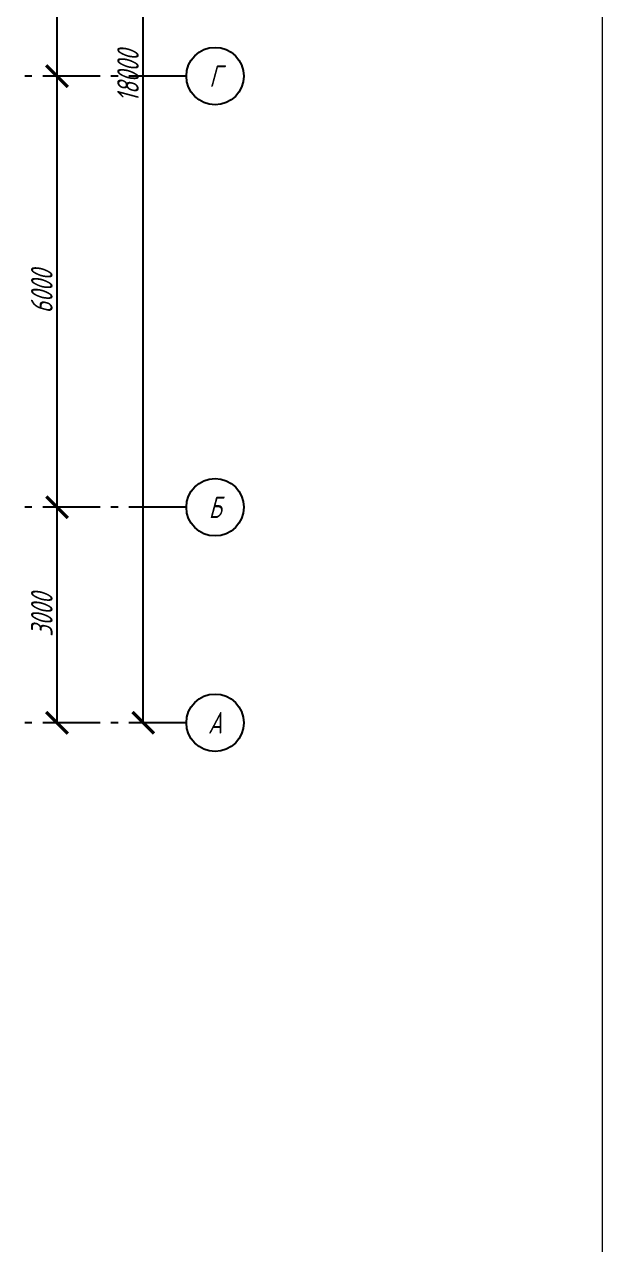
# Model space of a CAD drawing. Header units: millimetres. Extents: x -14296 to 10264, y -13087 to -5602.
# Drawn here: x -1967.2 to -1886.7, y -12882.6 to -12712.8 of the extents above; entities that cross this region are included whole.
import ezdxf

# ---------------------------------------------------------------- set-up
doc = ezdxf.new("R2010")
doc.units = ezdxf.units.MM
doc.linetypes.add('gost6', pattern=[12, 8, -1.5, 1, -1.5])
doc.layers.get('Defpoints').update_dxf_attribs({"color": 33})
for name, color, linetype, lineweight in [('Осевая', 4, 'gost6', 25), ('Размерная', 4, 'Continuous', 25), ('Рамка толстая', 7, 'Continuous', 15), ('Рамка тонкая', 5, 'Continuous', 25), ('Текст', 7, 'Continuous', 20)]:
    doc.layers.add(name, color=color, linetype=linetype, lineweight=lineweight)
doc.styles.add('gost shx', font='gost.shx', dxfattribs={"oblique": 15})
doc.styles.add('Simplex', font='simplex.shx', dxfattribs={"width": 0.7, "oblique": 15})
doc.dimstyles.new('ISO-25', dxfattribs={"dimtxt": 3, "dimasz": 2.5, "dimexe": 1.25, "dimexo": 0.625, "dimtad": 1, "dimtxsty": 'gost shx', "dimcen": 2.5, "dimclrt": 2, "dimadec": 0, "dimazin": 0, "dimtfac": 1, "dimtmove": 0, "dimatfit": 3, "dimfxl": 1, "dimarcsym": 0})

# ---------------------------------------------------------------- blocks, each defined once
blk = doc.blocks.new('_ArchTick')
at = {"color": 0, "const_width": 0.15}
blk.add_lwpolyline([(-0.5, -0.5), (0.5, 0.5)], dxfattribs=at)
blk = doc.blocks.new('*D903')
at = {"layer": 'Defpoints', "color": 0, "lineweight": 15, "transparency": 16777216}
for p in [(-1962.66, -12779.97), (-1962.66, -12779.97), (-1962.66, -12809.97)]:
    blk.add_point(p, dxfattribs=at)
at = {"layer": 'Размерная', "color": 0, "lineweight": -2, "transparency": 16777216}
for p, q in [((-1963.28, -12779.97), (-1963.91, -12779.97)), ((-1962.66, -12809.97), (-1962.66, -12779.97)), ((-1963.28, -12809.97), (-1963.91, -12809.97))]:
    blk.add_line(p, q, dxfattribs=at)
at = {"layer": 'Размерная', "color": 0, "lineweight": -2, "transparency": 16777216, "xscale": 3, "yscale": 3, "zscale": 3}
for p, rotation in [((-1962.66, -12779.97), 90), ((-1962.66, -12809.97), 270)]:
    blk.add_blockref('_ArchTick', p, dxfattribs=dict(at, rotation=rotation))
at = {"layer": 'Размерная', "color": 2, "transparency": 16777216, "insert": (-1964.78, -12794.97), "char_height": 3, "attachment_point": 5, "rotation": 90, "style": 'Simplex'}
blk.add_mtext('3000', dxfattribs=at)
blk = doc.blocks.new('*D904')
at = {"layer": 'Defpoints', "color": 0, "lineweight": 15, "transparency": 16777216}
for p in [(-1962.66, -12719.97), (-1962.66, -12719.97), (-1962.66, -12779.97)]:
    blk.add_point(p, dxfattribs=at)
at = {"layer": 'Размерная', "color": 0, "lineweight": -2, "transparency": 16777216}
for p, q in [((-1963.28, -12719.97), (-1963.91, -12719.97)), ((-1962.66, -12779.97), (-1962.66, -12719.97)), ((-1963.28, -12779.97), (-1963.91, -12779.97))]:
    blk.add_line(p, q, dxfattribs=at)
at = {"layer": 'Размерная', "color": 0, "lineweight": -2, "transparency": 16777216, "xscale": 3, "yscale": 3, "zscale": 3}
for p, rotation in [((-1962.66, -12719.97), 90), ((-1962.66, -12779.97), 270)]:
    blk.add_blockref('_ArchTick', p, dxfattribs=dict(at, rotation=rotation))
at = {"layer": 'Размерная', "color": 2, "transparency": 16777216, "insert": (-1964.78, -12749.97), "char_height": 3, "attachment_point": 5, "rotation": 90, "style": 'Simplex'}
blk.add_mtext('6000', dxfattribs=at)
blk = doc.blocks.new('*D905')
at = {"layer": 'Defpoints', "color": 0, "lineweight": 15, "transparency": 16777216}
for p in [(-1950.66, -12629.97), (-1950.66, -12629.97), (-1950.66, -12809.97)]:
    blk.add_point(p, dxfattribs=at)
at = {"layer": 'Размерная', "color": 0, "lineweight": -2, "transparency": 16777216}
for p, q in [((-1951.28, -12629.97), (-1951.91, -12629.97)), ((-1950.66, -12809.97), (-1950.66, -12629.97)), ((-1951.28, -12809.97), (-1951.91, -12809.97))]:
    blk.add_line(p, q, dxfattribs=at)
at = {"layer": 'Размерная', "color": 0, "lineweight": -2, "transparency": 16777216, "xscale": 3, "yscale": 3, "zscale": 3}
for p, rotation in [((-1950.66, -12629.97), 90), ((-1950.66, -12809.97), 270)]:
    blk.add_blockref('_ArchTick', p, dxfattribs=dict(at, rotation=rotation))
at = {"layer": 'Размерная', "color": 2, "transparency": 16777216, "insert": (-1952.78, -12719.97), "char_height": 3, "attachment_point": 5, "rotation": 90, "style": 'Simplex'}
blk.add_mtext('18000', dxfattribs=at)
blk = doc.blocks.new('*D906')
at = {"layer": 'Defpoints', "color": 0, "lineweight": 15, "transparency": 16777216}
for p in [(-1962.66, -12659.97), (-1962.66, -12659.97), (-1962.66, -12719.97)]:
    blk.add_point(p, dxfattribs=at)
at = {"layer": 'Размерная', "color": 0, "lineweight": -2, "transparency": 16777216}
for p, q in [((-1963.28, -12659.97), (-1963.91, -12659.97)), ((-1962.66, -12719.97), (-1962.66, -12659.97)), ((-1963.28, -12719.97), (-1963.91, -12719.97))]:
    blk.add_line(p, q, dxfattribs=at)
at = {"layer": 'Размерная', "color": 0, "lineweight": -2, "transparency": 16777216, "xscale": 3, "yscale": 3, "zscale": 3}
for p, rotation in [((-1962.66, -12659.97), 90), ((-1962.66, -12719.97), 270)]:
    blk.add_blockref('_ArchTick', p, dxfattribs=dict(at, rotation=rotation))
at = {"layer": 'Размерная', "color": 2, "transparency": 16777216, "insert": (-1964.78, -12689.97), "char_height": 3, "attachment_point": 5, "rotation": 90, "style": 'Simplex'}
blk.add_mtext('6000', dxfattribs=at)
blk = doc.blocks.new('A$C551E481E')
at = {"layer": 'Рамка толстая'}
blk.add_line((836, 5), (836, 589), dxfattribs=at)

msp = doc.modelspace()

# ---------------------------------------------------------------- linework, layer by layer
at = {"layer": 'Осевая'}
for p, q in [((-1944.65744, -12719.97393), (-1995.45744, -12719.97393)), ((-1944.65744, -12779.97393), (-1995.45744, -12779.97393)), ((-1944.65744, -12809.97393), (-1995.45744, -12809.97393))]:
    msp.add_line(p, q, dxfattribs=at)
at = {"layer": 'Рамка тонкая'}
for centre in [(-1940.65744, -12719.97393), (-1940.65744, -12779.97393), (-1940.65744, -12809.97393)]:
    msp.add_circle(centre, 4, dxfattribs=at)

# ---------------------------------------------------------------- block references
msp.add_blockref('A$C551E481E', (-2722.71622, -13086.74065))

# ---------------------------------------------------------------- texts
at = {"layer": 'Текст', "char_height": 3, "width": 10, "attachment_point": 5, "style": 'Simplex'}
for s, insert in [('Г', (-1940.65744, -12719.97393)), ('Б', (-1940.65744, -12779.97393)), ('А', (-1940.65744, -12809.97393))]:
    msp.add_mtext(s, dxfattribs=dict(at, insert=insert))

# ---------------------------------------------------------------- dimensions: what is measured, and where the dimension line sits
at = {"layer": 'Размерная'}
for base, p1, p2, picture, middle in [((-1950.65744, -12629.97393), (-1950.65744, -12809.97393), (-1950.65744, -12629.97393), '*D905', (-1952.78244, -12719.97393)), ((-1962.65744, -12659.97393), (-1962.65744, -12719.97393), (-1962.65744, -12659.97393), '*D906', (-1964.78244, -12689.97393)), ((-1962.65744, -12719.97393), (-1962.65744, -12779.97393), (-1962.65744, -12719.97393), '*D904', (-1964.78244, -12749.97393)), ((-1962.65744, -12779.97393), (-1962.65744, -12809.97393), (-1962.65744, -12779.97393), '*D903', (-1964.78244, -12794.97393))]:
    dim = msp.add_linear_dim(base=base, p1=p1, p2=p2, angle=90, dimstyle='ISO-25', override={"dimtxt": 3, "dimasz": 3, "dimlfac": 100, "dimrnd": 500, "dimtxsty": 'Simplex', "dimblk1": 'ArchTick', "dimblk2": 'ArchTick', "dimsah": 1}, dxfattribs=at)
    dim.commit()
    dim.dimension.update_dxf_attribs({"geometry": picture, "text_midpoint": middle})

doc.saveas('drawing.dxf')
